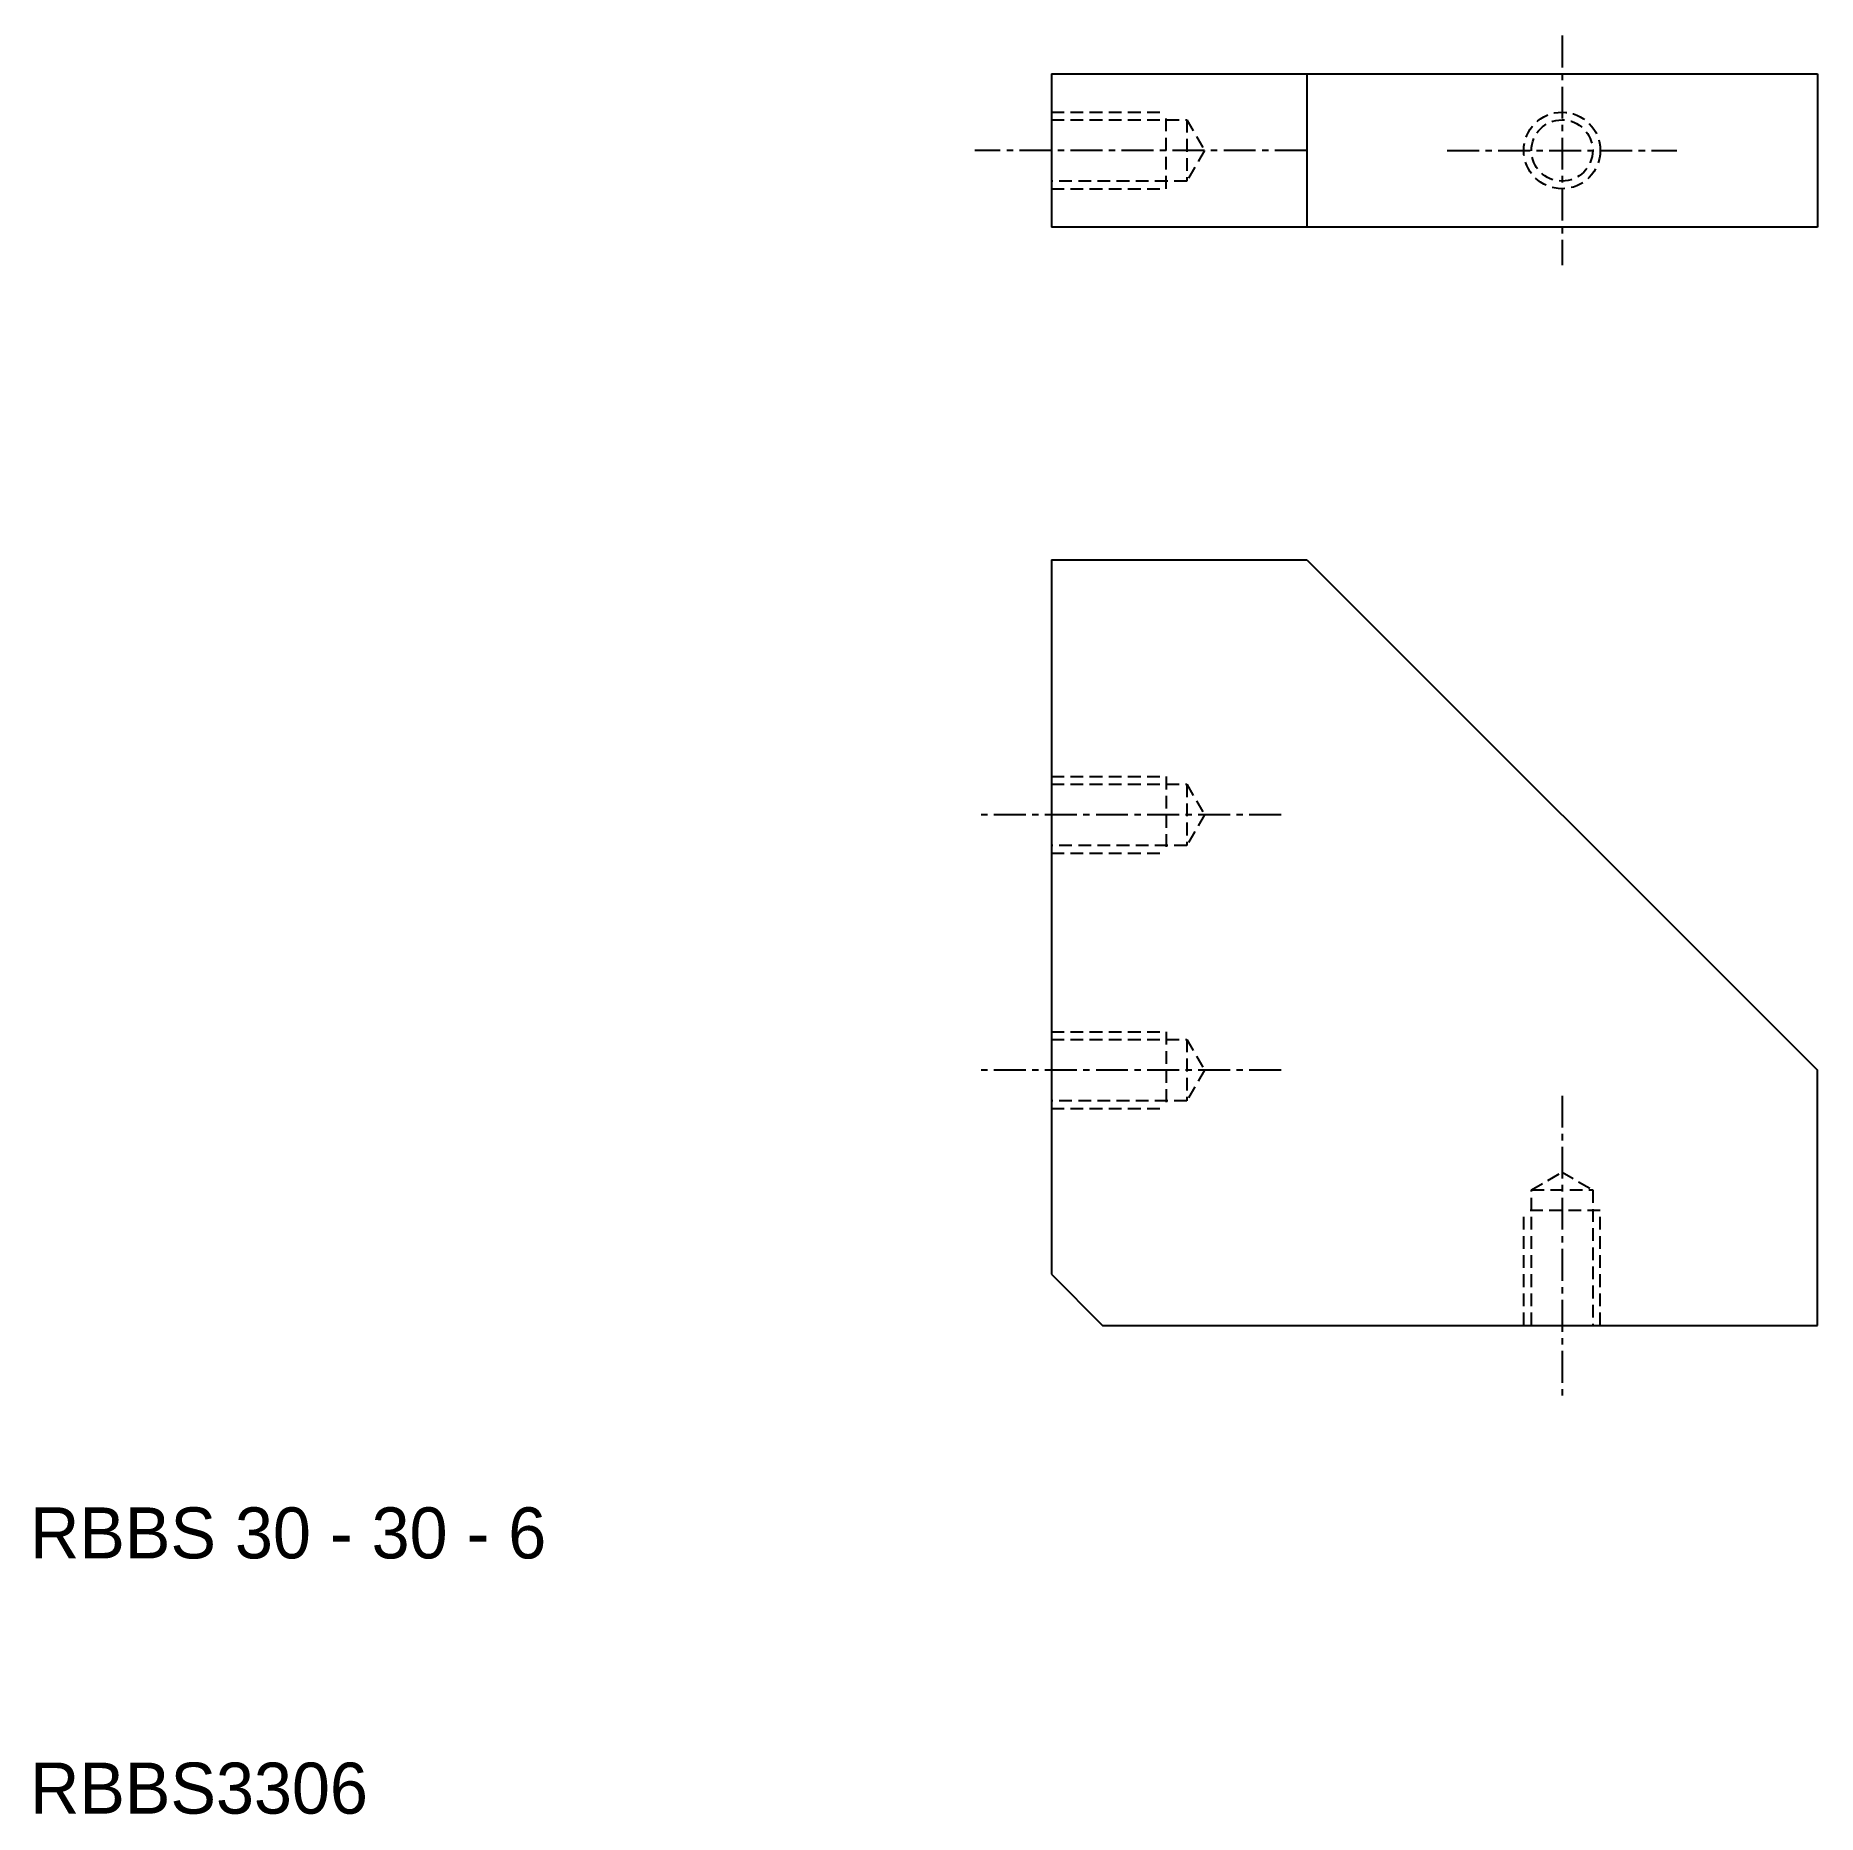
# Model space of a CAD drawing. Extents: x 11.2 to 81, y 7 to 76.7.
import ezdxf

# ---------------------------------------------------------------- set-up
doc = ezdxf.new("R2010")
doc.units = 0
doc.linetypes.add('CENTER', pattern=[2, 1.25, -0.25, 0.25, -0.25])
doc.linetypes.add('DASHED', pattern=[0.75, 0.5, -0.25])
doc.layers.get('0').update_dxf_attribs({"linetype": 'CONTINUOUS'})
doc.layers.add('CENTER', color=1, linetype='CENTER')

msp = doc.modelspace()

# ---------------------------------------------------------------- linework, layer by layer
at = {"color": 7, "linetype": 'CONTINUOUS'}
for p, q in [((51, 75.164), (81, 75.164)), ((51, 75.164), (51, 69.164)), ((61, 75.164), (61, 69.164)), ((81, 75.164), (81, 69.164)), ((81, 69.164), (51, 69.164)), ((51, 56.131), (51, 28.131)), ((51, 56.131), (61, 56.131)), ((61, 56.131), (81, 36.131)), ((81, 26.131), (81, 36.131)), ((51, 28.131), (53, 26.131)), ((53, 26.131), (81, 26.131))]:
    msp.add_line(p, q, dxfattribs=at)
at = {"color": 3, "linetype": 'DASHED'}
for p, q in [((51, 73.664), (55.5, 73.664)), ((51, 73.364), (56.307, 73.364)), ((55.5, 70.664), (55.5, 73.664)), ((56.307, 73.364), (56.307, 70.964)), ((56.307, 73.364), (57, 72.164)), ((57, 72.164), (56.307, 70.964)), ((56.307, 70.964), (51, 70.964)), ((51, 70.664), (55.5, 70.664)), ((51, 47.631), (55.5, 47.631)), ((55.5, 47.631), (55.5, 44.631)), ((51, 47.331), (56.307, 47.331)), ((56.307, 47.331), (56.307, 44.931)), ((56.307, 47.331), (57, 46.131)), ((57, 46.131), (56.307, 44.931)), ((56.307, 44.931), (51, 44.931)), ((51, 44.631), (55.5, 44.631)), ((51, 37.631), (55.5, 37.631)), ((51, 37.331), (56.307, 37.331)), ((55.5, 37.631), (55.5, 34.631)), ((56.307, 37.331), (56.307, 34.931)), ((56.307, 37.331), (57, 36.131)), ((57, 36.131), (56.307, 34.931)), ((56.307, 34.931), (51, 34.931)), ((51, 34.631), (55.5, 34.631)), ((69.8, 31.438), (71, 32.131)), ((71, 32.131), (72.2, 31.438)), ((69.8, 26.131), (69.8, 31.438)), ((69.8, 31.438), (72.2, 31.438)), ((72.2, 31.438), (72.2, 26.131)), ((72.5, 30.631), (69.5, 30.631)), ((69.5, 26.131), (69.5, 30.631)), ((72.5, 26.131), (72.5, 30.631))]:
    msp.add_line(p, q, dxfattribs=at)
for radius in [1.5, 1.2]:
    msp.add_circle((71, 72.164), radius, dxfattribs=at)
at = {"layer": 'CENTER', "color": 1, "linetype": 'CENTER'}
for p, q in [((71, 76.664), (71, 67.664)), ((61, 72.164), (48, 72.164)), ((66.5, 72.164), (75.5, 72.164)), ((60, 46.131), (48, 46.131)), ((60, 36.131), (48, 36.131)), ((71, 35.131), (71, 23.131))]:
    msp.add_line(p, q, dxfattribs=at)

# ---------------------------------------------------------------- texts
at = {"color": 7, "linetype": 'CONTINUOUS'}
for s, p in [('RBBS 30 - 30 - 6', (11, 17)), ('RBBS3306', (11, 7))]:
    msp.add_text(s, height=2, dxfattribs=at).set_placement(p)

doc.saveas('drawing.dxf')
